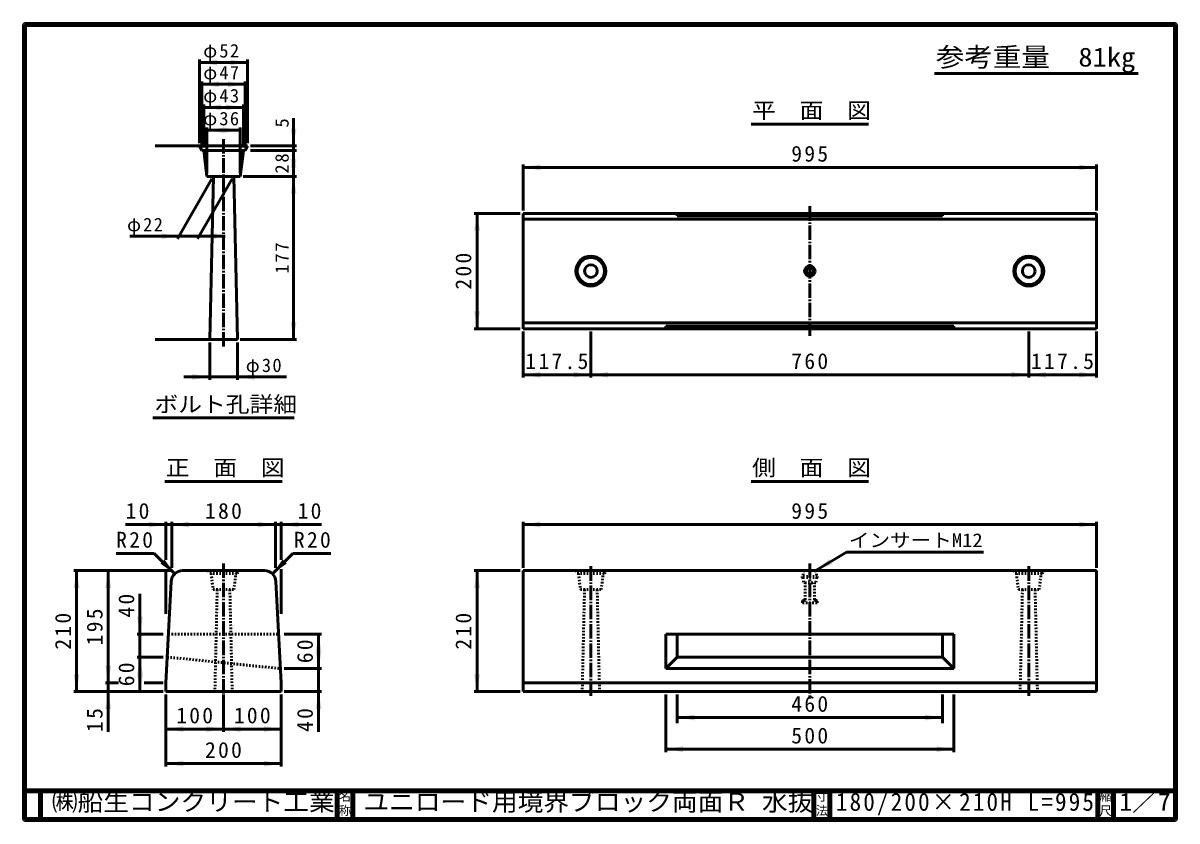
# Model space of a CAD drawing. Units: millimetres, scale not verified. Extents: x 100 to 4105, y 100 to 2870.
import ezdxf
from ezdxf.enums import TextEntityAlignment as Align

# ---------------------------------------------------------------- set-up
doc = ezdxf.new("R2010")
doc.units = ezdxf.units.MM
doc.header["$LTSCALE"] = 5
doc.linetypes.add('USER1', pattern=[13.4, 10, -1.2, 1, -1.2])
doc.linetypes.add('USER2', pattern=[2.2, 1, -1.2])
doc.layers.add('V-nasSTD', color=7, linetype='Continuous', lineweight=50)
doc.styles.add('ＭＳ ゴシック', font='')
doc.styles.get('ＭＳ ゴシック').set_extended_font_data('MS Gothic')

msp = doc.modelspace()

# ---------------------------------------------------------------- hatches: boundary and pattern name
at = {"layer": 'V-nasSTD'}
for points in [[(772.58, 2743.456), (712.58, 2733.456), (772.58, 2723.456)], [(818.98, 2723.456), (878.98, 2733.456), (818.98, 2743.456)], [(780.58, 2667.456), (720.58, 2657.456), (780.58, 2647.456)], [(810.98, 2647.456), (870.98, 2657.456), (810.98, 2667.456)], [(786.98, 2587.456), (726.98, 2577.456), (786.98, 2567.456)], [(804.58, 2567.456), (864.58, 2577.456), (804.58, 2587.456)], [(798.18, 2507.856), (738.18, 2497.856), (798.18, 2487.856)], [(793.38, 2487.856), (853.38, 2497.856), (793.38, 2507.856)], [(1048.98, 2503.456), (1038.98, 2443.456), (1028.98, 2503.456)], [(1028.98, 2367.456), (1038.98, 2427.456), (1048.98, 2367.456)], [(1048.98, 2397.856), (1038.98, 2337.856), (1028.98, 2397.856)], [(1895.78, 2378.972), (1835.78, 2368.972), (1895.78, 2358.972)], [(3765.78, 2358.972), (3825.78, 2368.972), (3765.78, 2378.972)], [(1028.98, 2277.856), (1038.98, 2337.856), (1048.98, 2277.856)], [(1685.78, 2148.972), (1675.78, 2208.972), (1665.78, 2148.972)], [(580.58, 2120.01), (640.58, 2130.01), (580.58, 2140.01)], [(770.98, 2140.01), (710.98, 2130.01), (770.98, 2120.01)], [(1685.78, 1868.972), (1675.78, 1808.972), (1665.78, 1868.972)], [(1048.98, 1831.456), (1038.98, 1771.456), (1028.98, 1831.456)], [(687.78, 1631.456), (747.78, 1641.456), (687.78, 1651.456)], [(903.78, 1651.456), (843.78, 1641.456), (903.78, 1631.456)], [(1895.78, 1658.972), (1835.78, 1648.972), (1895.78, 1638.972)], [(2010.78, 1638.972), (2070.78, 1648.972), (2010.78, 1658.972)], [(2130.78, 1658.972), (2070.78, 1648.972), (2130.78, 1638.972)], [(3530.78, 1638.972), (3590.78, 1648.972), (3530.78, 1658.972)], [(3650.78, 1658.972), (3590.78, 1648.972), (3650.78, 1638.972)], [(3765.78, 1638.972), (3825.78, 1648.972), (3765.78, 1658.972)], [(535.78, 1138.972), (595.78, 1128.972), (535.78, 1118.972)], [(675.78, 1138.972), (615.78, 1128.972), (675.78, 1118.972)], [(915.78, 1118.972), (975.78, 1128.972), (915.78, 1138.972)], [(1055.78, 1138.972), (995.78, 1128.972), (1055.78, 1118.972)], [(1895.78, 1138.972), (1835.78, 1128.972), (1895.78, 1118.972)], [(3765.78, 1118.972), (3825.78, 1128.972), (3765.78, 1138.972)], [(576.734, 993.327), (626.231, 957.972), (590.876, 1007.469)], [(1014.827, 993.327), (965.33, 957.972), (1000.685, 1007.469)], [(2851.78, 968.972), (2908.32, 991.405), (2903.155, 999.968), (2897.989, 1008.53)], [(295.78, 908.972), (285.78, 968.972), (275.78, 908.972)], [(385.78, 908.972), (395.78, 968.972), (405.78, 908.972)], [(1685.78, 908.972), (1675.78, 968.972), (1665.78, 908.972)], [(495.78, 808.972), (505.78, 748.972), (515.78, 808.972)], [(1115.78, 688.972), (1125.78, 748.972), (1135.78, 688.972)], [(1115.78, 688.972), (1125.78, 628.972), (1135.78, 688.972)], [(495.78, 608.972), (505.78, 668.972), (515.78, 608.972)], [(295.78, 608.972), (285.78, 548.972), (275.78, 608.972)], [(385.78, 638.972), (395.78, 578.972), (405.78, 638.972)], [(495.78, 608.972), (505.78, 548.972), (515.78, 608.972)], [(1685.78, 608.972), (1675.78, 548.972), (1665.78, 608.972)], [(385.78, 488.972), (395.78, 548.972), (405.78, 488.972)], [(1115.78, 488.972), (1125.78, 548.972), (1135.78, 488.972)], [(2430.78, 468.972), (2370.78, 458.972), (2430.78, 448.972)], [(3230.78, 448.972), (3290.78, 458.972), (3230.78, 468.972)], [(655.78, 428.972), (595.78, 418.972), (655.78, 408.972)], [(735.78, 408.972), (795.78, 418.972), (735.78, 428.972)], [(855.78, 428.972), (795.78, 418.972), (855.78, 408.972)], [(935.78, 408.972), (995.78, 418.972), (935.78, 428.972)], [(2390.78, 358.972), (2330.78, 348.972), (2390.78, 338.972)], [(3270.78, 338.972), (3330.78, 348.972), (3270.78, 358.972)], [(655.78, 308.972), (595.78, 298.972), (655.78, 288.972)], [(935.78, 288.972), (995.78, 298.972), (935.78, 308.972)]]:
    msp.add_hatch(color=256, dxfattribs=at).paths.add_polyline_path(points)

# ---------------------------------------------------------------- linework, layer by layer
at = {"layer": 'V-nasSTD', "lineweight": 100}
for p, q in [((105, 2865), (105, 105)), ((4100, 2865), (105, 2865)), ((4100, 105), (4100, 2865)), ((105, 205), (4100, 205)), ((160, 205), (160, 105)), ((1190, 205), (1190, 105)), ((1245, 205), (1245, 105)), ((2845, 205), (2845, 105)), ((2900, 205), (2900, 105)), ((3830, 205), (3830, 105)), ((3885, 205), (3885, 105)), ((105, 105), (4100, 105))]:
    msp.add_line(p, q, dxfattribs=at)
at = {"layer": 'V-nasSTD'}
for p, q in [((712.58, 2743.456), (712.58, 2453.456)), ((712.58, 2733.456), (878.98, 2733.456)), ((878.98, 2743.456), (878.98, 2453.456)), ((3264, 2695), (3970, 2695)), ((720.58, 2667.456), (720.58, 2437.456)), ((720.58, 2657.456), (870.98, 2657.456)), ((870.98, 2667.456), (870.98, 2437.456)), ((726.98, 2587.456), (726.98, 2437.456)), ((726.98, 2577.456), (864.58, 2577.456)), ((864.58, 2587.456), (864.58, 2437.456)), ((1038.98, 2539.456), (1038.98, 2443.456)), ((738.18, 2507.856), (738.18, 2347.856)), ((738.18, 2497.856), (853.38, 2497.856)), ((853.38, 2507.856), (853.38, 2347.856)), ((2626.78, 2518.972), (3034.78, 2518.972)), ((558.98, 2443.456), (878.98, 2443.456)), ((712.58, 2443.456), (720.58, 2427.456)), ((870.98, 2427.456), (878.98, 2443.456)), ((888.98, 2443.456), (1048.98, 2443.456)), ((1038.98, 2443.456), (1038.98, 2427.456)), ((720.58, 2427.456), (870.98, 2427.456)), ((726.98, 2427.456), (738.18, 2337.856)), ((853.38, 2337.856), (864.58, 2427.456)), ((888.98, 2427.456), (1048.98, 2427.456)), ((1038.98, 2427.456), (1038.98, 2337.856)), ((1835.78, 2378.972), (1835.78, 2218.972)), ((3825.78, 2368.972), (1835.78, 2368.972)), ((3825.78, 2378.972), (3825.78, 2218.972)), ((755.58, 2329.196), (635.58, 2121.35)), ((825.98, 2329.196), (705.98, 2121.35)), ((738.18, 2337.856), (853.38, 2337.856)), ((760.58, 2337.856), (747.78, 1771.456)), ((830.98, 2337.856), (843.78, 1771.456)), ((863.38, 2337.856), (1048.98, 2337.856)), ((1038.98, 2337.856), (1038.98, 1771.456)), ((1665.78, 2208.972), (1825.78, 2208.972)), ((1675.78, 2208.972), (1675.78, 1808.972)), ((1835.78, 2208.972), (1835.78, 1808.972)), ((3825.78, 2208.972), (1835.78, 2208.972)), ((2370.78, 2204.357), (2370.78, 2200.255)), ((3290.78, 2204.357), (2370.78, 2204.357)), ((3290.78, 2200.255), (3290.78, 2204.357)), ((3825.78, 1808.972), (3825.78, 2208.972)), ((3825.78, 2188.972), (1835.78, 2188.972)), ((2370.78, 2200.255), (3290.78, 2200.255)), ((470.58, 2130.01), (640.58, 2130.01)), ((640.58, 2130.01), (710.98, 2130.01)), ((710.98, 2130.01), (800.98, 2130.01)), ((1665.78, 1808.972), (1825.78, 1808.972)), ((1835.78, 1828.972), (3825.78, 1828.972)), ((1835.78, 1808.972), (3825.78, 1808.972)), ((2330.78, 1817.69), (2330.78, 1811.537)), ((3330.78, 1817.69), (2330.78, 1817.69)), ((2330.78, 1811.537), (3330.78, 1811.537)), ((3330.78, 1811.537), (3330.78, 1817.69)), ((558.98, 1771.456), (843.78, 1771.456)), ((853.78, 1771.456), (1048.98, 1771.456)), ((1835.78, 1798.972), (1835.78, 1638.972)), ((2070.78, 1798.972), (2070.78, 1638.972)), ((3590.78, 1798.972), (3590.78, 1638.972)), ((3825.78, 1798.972), (3825.78, 1638.972)), ((747.78, 1761.456), (747.78, 1631.456)), ((843.78, 1761.456), (843.78, 1631.456)), ((2070.78, 1648.972), (1835.78, 1648.972)), ((3590.78, 1648.972), (2070.78, 1648.972)), ((3825.78, 1648.972), (3590.78, 1648.972)), ((747.78, 1641.456), (657.78, 1641.456)), ((747.78, 1641.456), (843.78, 1641.456)), ((1013.78, 1641.456), (843.78, 1641.456)), ((550.78, 1498.972), (1040.78, 1498.972)), ((591.78, 1278.972), (999.78, 1278.972)), ((2626.78, 1278.972), (3034.78, 1278.972)), ((455.78, 1128.972), (595.78, 1128.972)), ((595.78, 1138.972), (595.78, 1005.972)), ((595.78, 1128.972), (615.78, 1128.972)), ((615.78, 1138.972), (615.78, 978.972)), ((975.78, 1128.972), (615.78, 1128.972)), ((975.78, 1138.972), (975.78, 978.972)), ((995.78, 1128.972), (975.78, 1128.972)), ((995.78, 1138.972), (995.78, 1005.972)), ((1135.78, 1128.972), (995.78, 1128.972)), ((1835.78, 1138.972), (1835.78, 978.972)), ((3825.78, 1128.972), (1835.78, 1128.972)), ((3825.78, 1138.972), (3825.78, 978.972)), ((555.521, 1028.683), (423.021, 1028.683)), ((626.231, 957.972), (555.521, 1028.683)), ((965.33, 957.972), (1036.04, 1028.683)), ((1036.04, 1028.683), (1168.54, 1028.683)), ((2958.664, 1033.458), (2851.78, 968.972)), ((3433.664, 1033.458), (2958.664, 1033.458)), ((275.78, 968.972), (615.78, 968.972)), ((285.78, 968.972), (285.78, 548.972)), ((395.78, 968.972), (395.78, 578.972)), ((595.78, 973.972), (595.78, 818.972)), ((653.782, 968.972), (937.779, 968.972)), ((995.78, 973.972), (995.78, 818.972)), ((1665.78, 968.972), (1825.78, 968.972)), ((1675.78, 968.972), (1675.78, 548.972)), ((1835.78, 968.972), (1835.78, 548.972)), ((3825.78, 968.972), (1835.78, 968.972)), ((3825.78, 548.972), (3825.78, 968.972)), ((613.834, 931.021), (595.78, 578.972)), ((995.78, 578.972), (977.727, 931.021)), ((505.78, 888.972), (505.78, 748.972)), ((495.78, 748.972), (585.78, 748.972)), ((505.78, 748.972), (505.78, 668.972)), ((1135.78, 748.972), (1005.78, 748.972)), ((1125.78, 748.972), (1125.78, 628.972)), ((2330.78, 748.972), (2330.78, 628.972)), ((3330.78, 748.972), (2330.78, 748.972)), ((2370.78, 748.972), (2370.78, 668.972)), ((3290.78, 748.972), (3290.78, 668.972)), ((3330.78, 628.972), (3330.78, 748.972)), ((495.78, 668.972), (585.78, 668.972)), ((505.78, 668.972), (505.78, 548.972)), ((2370.78, 668.972), (2330.78, 628.972)), ((2370.78, 668.972), (3290.78, 668.972)), ((3290.78, 668.972), (3330.78, 628.972)), ((1135.78, 628.972), (1005.78, 628.972)), ((1125.78, 548.972), (1125.78, 628.972)), ((2330.78, 628.972), (3330.78, 628.972)), ((385.78, 578.972), (430.78, 578.972)), ((395.78, 548.972), (395.78, 578.972)), ((520.78, 578.972), (585.78, 578.972)), ((595.78, 578.972), (595.78, 548.972)), ((995.78, 578.972), (995.78, 548.972)), ((1835.78, 578.972), (3825.78, 578.972)), ((275.78, 548.972), (585.78, 548.972)), ((395.78, 408.972), (395.78, 548.972)), ((595.78, 548.972), (995.78, 548.972)), ((595.78, 538.972), (595.78, 288.972)), ((795.78, 538.972), (795.78, 408.972)), ((995.78, 538.972), (995.78, 288.972)), ((1135.78, 548.972), (1005.78, 548.972)), ((1125.78, 408.972), (1125.78, 548.972)), ((1665.78, 548.972), (1825.78, 548.972)), ((1835.78, 548.972), (3825.78, 548.972)), ((2330.78, 538.972), (2330.78, 338.972)), ((2370.78, 538.972), (2370.78, 438.972)), ((3290.78, 538.972), (3290.78, 438.972)), ((3330.78, 538.972), (3330.78, 338.972)), ((3290.78, 458.972), (2370.78, 458.972)), ((795.78, 418.972), (595.78, 418.972)), ((995.78, 418.972), (795.78, 418.972)), ((3330.78, 348.972), (2330.78, 348.972)), ((995.78, 298.972), (595.78, 298.972))]:
    msp.add_line(p, q, dxfattribs=at)
at = {"layer": 'V-nasSTD', "linetype": 'USER1'}
for p, q in [((795.78, 2467.456), (795.78, 1747.456)), ((2830.78, 2233.972), (2830.78, 1783.972)), ((795.78, 993.972), (795.78, 523.972)), ((2070.78, 983.972), (2070.78, 533.972)), ((2830.78, 993.972), (2830.78, 523.972)), ((3590.78, 983.972), (3590.78, 533.972))]:
    msp.add_line(p, q, dxfattribs=at)
at = {"layer": 'V-nasSTD', "linetype": 'USER2'}
for p, q in [((743.78, 968.972), (748.78, 958.972)), ((842.78, 958.972), (847.78, 968.972)), ((2018.78, 968.972), (2023.78, 958.972)), ((2117.78, 958.972), (2122.78, 968.972)), ((2809.78, 968.972), (2806.78, 948.972)), ((2851.78, 968.972), (2809.78, 968.972)), ((2851.78, 968.972), (2854.78, 948.972)), ((3538.78, 968.972), (3543.78, 958.972)), ((3637.78, 958.972), (3642.78, 968.972)), ((748.78, 958.972), (842.78, 958.972)), ((752.78, 958.972), (759.78, 902.972)), ((831.78, 902.972), (838.78, 958.972)), ((2023.78, 958.972), (2117.78, 958.972)), ((2027.78, 958.972), (2034.78, 902.972)), ((2106.78, 902.972), (2113.78, 958.972)), ((2856.78, 948.972), (2804.78, 948.972)), ((2804.78, 944.972), (2804.78, 948.972)), ((2856.78, 944.972), (2804.78, 944.972)), ((2806.78, 944.972), (2809.78, 926.972)), ((2851.78, 926.972), (2809.78, 926.972)), ((2814.78, 868.043), (2814.78, 926.972)), ((2846.78, 868.043), (2846.78, 926.972)), ((2854.78, 944.972), (2851.78, 926.972)), ((2856.78, 944.972), (2856.78, 948.972)), ((3543.78, 958.972), (3637.78, 958.972)), ((3547.78, 958.972), (3554.78, 902.972)), ((3626.78, 902.972), (3633.78, 958.972)), ((759.78, 902.972), (831.78, 902.972)), ((773.78, 902.972), (765.78, 548.972)), ((817.78, 902.972), (825.78, 548.972)), ((2034.78, 902.972), (2106.78, 902.972)), ((2048.78, 902.972), (2040.78, 548.972)), ((2092.78, 902.972), (2100.78, 548.972)), ((3554.78, 902.972), (3626.78, 902.972)), ((3568.78, 902.972), (3560.78, 548.972)), ((3612.78, 902.972), (3620.78, 548.972)), ((2805.78, 857.572), (2805.78, 864.372)), ((2806.38, 864.972), (2811.175, 864.972)), ((2855.18, 856.972), (2806.38, 856.972)), ((2812.284, 865.308), (2813.89, 866.379)), ((2847.671, 866.379), (2849.277, 865.308)), ((2855.18, 864.972), (2850.386, 864.972)), ((2855.78, 857.572), (2855.78, 864.372)), ((604.498, 748.972), (987.063, 748.972)), ((600.396, 668.972), (993.216, 628.972))]:
    msp.add_line(p, q, dxfattribs=at)
at = {"layer": 'V-nasSTD', "lineweight": 13}
msp.add_lwpolyline([(100, 100), (100, 2870), (4105, 2870), (4105, 100)], close=True, dxfattribs=at)
at = {"layer": 'V-nasSTD'}
for centre, radius in [((2070.78, 2008.972), 52), ((2070.78, 2008.972), 47), ((3590.78, 2008.972), 52), ((3590.78, 2008.972), 47), ((2070.78, 2008.972), 22), ((2830.78, 2008.972), 18), ((2830.78, 2008.972), 14), ((2830.78, 2008.972), 12), ((3590.78, 2008.972), 22)]:
    msp.add_circle(centre, radius, dxfattribs=at)
for centre, start, end in [((653.782, 928.972), 90, 177.06433), ((937.779, 928.972), 2.93567, 90)]:
    msp.add_arc(centre, 40, start, end, dxfattribs=at)
at = {"layer": 'V-nasSTD', "linetype": 'USER2'}
for centre, radius, start, end in [((2806.38, 864.372), 0.6, 90, 180), ((2806.38, 857.572), 0.6, 180, 270), ((2811.175, 866.972), 2, 270, 303.69007), ((2812.78, 868.043), 2, 303.69007, 0), ((2848.78, 868.043), 2, 180, 236.30993), ((2850.386, 866.972), 2, 236.30993, 270), ((2855.18, 864.372), 0.6, 0, 90), ((2855.18, 857.572), 0.6, 270, 0)]:
    msp.add_arc(centre, radius, start, end, dxfattribs=at)

# ---------------------------------------------------------------- texts
at = {"layer": 'V-nasSTD', "style": 'ＭＳ ゴシック'}
for s, height, width, p in [('参考重量\u300081kg', 65.98, 1.1, (3268, 2785)), ('平\u3000面\u3000図', 54.99, 1.1, (2630.48, 2593.972)), ('ボルト孔詳細', 54.99, 1.1, (556.035, 1573.972)), ('正\u3000面\u3000図', 54.99, 1.1, (595.48, 1353.972)), ('側\u3000面\u3000図', 54.99, 1.1, (2630.48, 1353.972)), ('インサートM12', 47.65, 1.1, (2966.364, 1098.458)), ('㈱船生コンクリート工業', 62.32, 1.05, (200, 197.5)), ('ユニロード用境界ブロック両面Ｒ 水抜', 62.32, 1.05, (1281.25, 197.5)), ('1／7', 62.32, 1.05, (3905, 197.5))]:
    msp.add_text(s, height=height, dxfattribs=dict(at, width=width)).set_placement(p, align=Align.TOP_LEFT)
msp.add_text('5', height=46.92, rotation=90, dxfattribs=at).set_placement((974.98, 2507.456), align=Align.TOP_LEFT)
for s, p in [('名', (1196.5, 201)), ('寸', (2851.5, 201)), ('縮', (3836.5, 201)), ('称', (1196.5, 151)), ('法', (2851.5, 151)), ('尺', (3836.5, 151))]:
    msp.add_text(s, height=30.79, dxfattribs=at).set_placement(p, align=Align.TOP_LEFT)
at = {"layer": 'V-nasSTD', "attachment_point": 1, "style": 'ＭＳ ゴシック'}
for s, insert, char_height in [('\\T1.15;φ52', (725.38, 2797.456), 46.92), ('\\T1.15;φ47', (725.38, 2721.456), 46.92), ('\\T1.15;φ43', (725.38, 2641.456), 46.92), ('\\T1.15;φ36', (725.38, 2561.856), 46.92), ('\\T1.21;995', (2766.452, 2443.972), 54.99), ('\\T1.15;φ22', (460.978, 2194.01), 46.92), ('\\T1.21;117.5', (1843.61, 1723.972), 54.99), ('\\T1.21;760', (2766.452, 1723.972), 54.99), ('\\T1.21;117.5', (3598.61, 1723.972), 54.99), ('\\T1.15;φ30', (872.98, 1705.456), 46.92), ('\\T1.21;10', (455.78, 1203.972), 54.99), ('\\T1.21;180', (731.452, 1203.972), 54.99), ('\\T1.21;10', (1052.78, 1203.972), 54.99), ('\\T1.21;995', (2766.452, 1203.972), 54.99), ('\\T1.21;R20', (423.021, 1103.683), 54.99), ('\\T1.21;R20', (1040.04, 1103.683), 54.99), ('\\T1.21;460', (2766.452, 533.972), 54.99), ('\\T1.21;100', (631.452, 493.972), 54.99), ('\\T1.21;100', (831.452, 493.972), 54.99), ('\\T1.21;500', (2766.452, 423.972), 54.99), ('\\T1.21;200', (731.452, 373.972), 54.99), ('\\T1.18;\\W0.95;180/200×210H\\~L=995', (2921.25, 197.5), 62.32)]:
    msp.add_mtext(s, dxfattribs=dict(at, insert=insert, char_height=char_height))
at = {"layer": 'V-nasSTD', "attachment_point": 1, "rotation": 90, "style": 'ＭＳ ゴシック'}
for s, insert, char_height in [('\\T1.2;28', (974.98, 2347.456), 46.92), ('\\T1.2;177', (974.98, 2000.256), 46.92), ('\\T1.21;200', (1600.78, 1944.644), 54.99), ('\\T1.21;40', (430.78, 805.972), 54.99), ('\\T1.21;210', (210.78, 694.644), 54.99), ('\\T1.21;195', (320.78, 709.644), 54.99), ('\\T1.21;210', (1600.78, 694.644), 54.99), ('\\T1.21;60', (1050.78, 647.472), 54.99), ('\\T1.21;60', (430.78, 567.472), 54.99), ('\\T1.21;15', (320.78, 408.972), 54.99), ('\\T1.21;40', (1050.78, 408.972), 54.99)]:
    msp.add_mtext(s, dxfattribs=dict(at, insert=insert, char_height=char_height))

doc.saveas('drawing.dxf')
